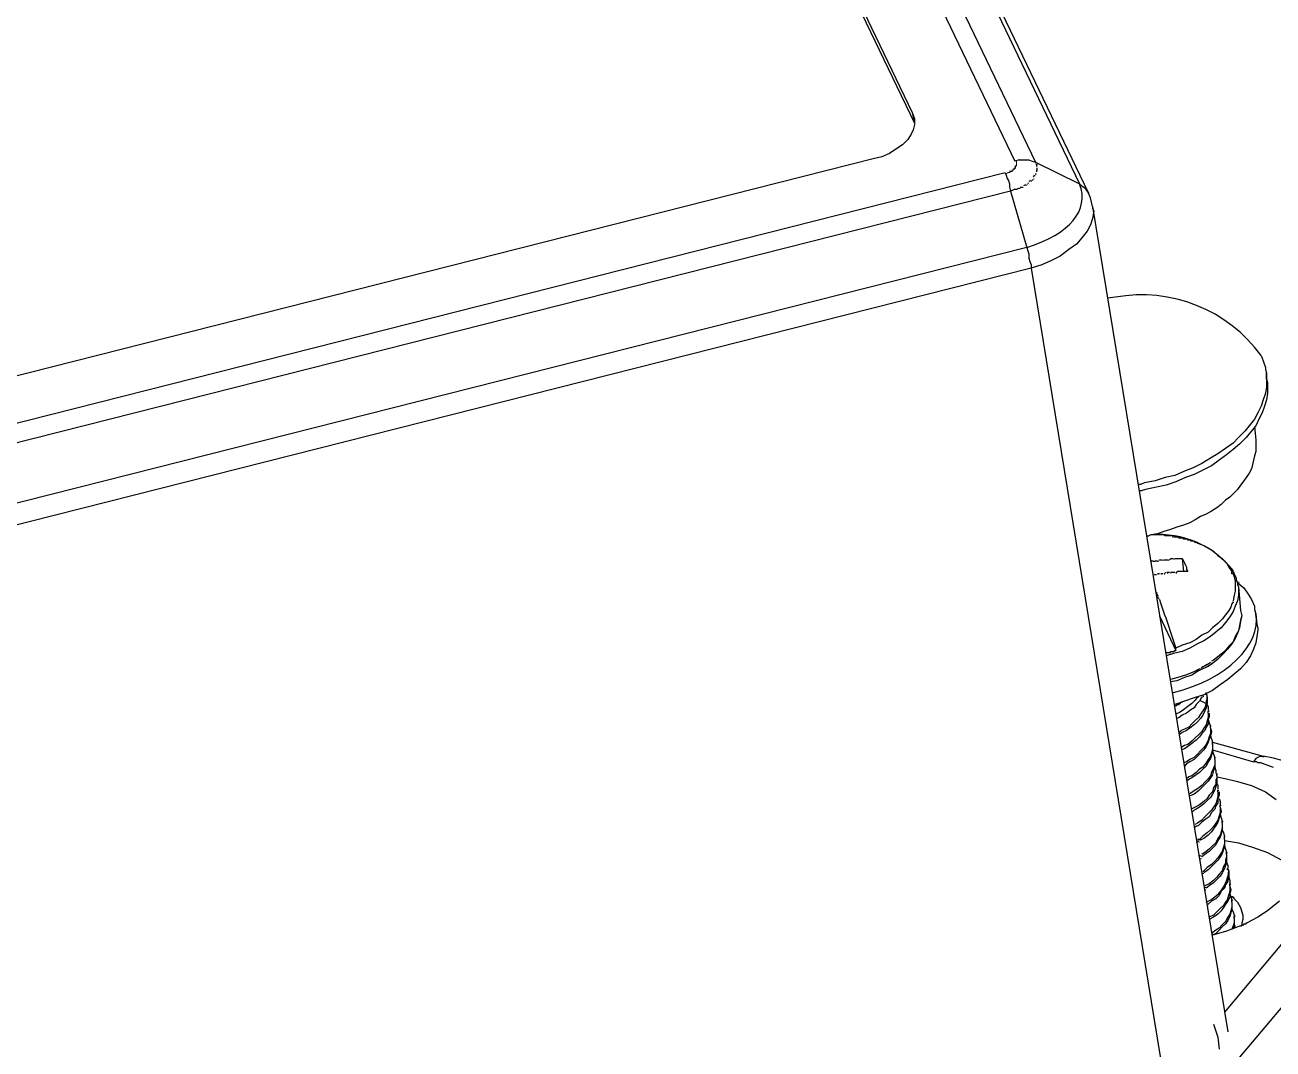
# Model space of a CAD drawing. Header units: millimetres. Extents: x 4 to 529, y -167 to 297.
# Drawn here: x 186.13 to 218.74, y -102.87 to -76.11 of the extents above; entities that cross this region are included whole.
import ezdxf

# ---------------------------------------------------------------- set-up
doc = ezdxf.new("R2010")
doc.units = ezdxf.units.MM
doc.layers.add('PDF_图层 1', color=7, linetype='Continuous', true_color=0x231f20)

msp = doc.modelspace()

# ---------------------------------------------------------------- linework, layer by layer
at = {"layer": 'PDF_图层 1', "color": 7, "lineweight": -3, "true_color": 0xffffff}
for points in [[(197.826, -50.14), (211.995, -79.664)], [(198.362, -50.197), (212.531, -79.693)], [(199.519, -50.761), (213.689, -80.257)], [(199.745, -50.987), (213.915, -80.483)], [(196.81, -52.342), (209.314, -78.395)], [(196.838, -52.652), (209.371, -78.676)], [(209.314, -78.394), (209.37, -78.563)], [(209.314, -78.394), (209.37, -78.677)], [(209.37, -78.564), (209.37, -78.62), (209.37, -78.676)], [(209.37, -78.705), (209.342, -78.846), (209.285, -78.959), (209.201, -79.1), (209.06, -79.241), (208.89, -79.354), (208.721, -79.467), (208.524, -79.552), (208.298, -79.608)], [(208.298, -79.608), (110.665, -104.362)], [(212.108, -79.636), (211.996, -79.665)], [(212.108, -79.636), (212.193, -79.636), (212.277, -79.636), (212.362, -79.636), (212.447, -79.665), (212.531, -79.693)], [(212.532, -79.693), (213.689, -80.257)], [(212.56, -79.749), (212.56, -79.806)], [(211.741, -79.975), (108.294, -106.197)], [(211.741, -79.975), (211.77, -80.031), (211.798, -80.116), (211.826, -80.172), (211.854, -80.258), (211.854, -80.342), (211.883, -80.455)], [(212.419, -80.172), (212.362, -80.201)], [(212.504, -80.031), (212.475, -80.088)], [(212.56, -79.89), (212.56, -79.947)], [(211.882, -80.455), (108.463, -106.648)], [(211.939, -80.426), (211.882, -80.455)], [(211.882, -80.455), (212.306, -81.923)], [(211.995, -80.398), (211.939, -80.427)], [(211.995, -80.398), (212.052, -80.398)], [(212.108, -80.37), (212.052, -80.399)], [(212.136, -80.342), (212.193, -80.342)], [(212.277, -80.285), (212.221, -80.314)], [(213.689, -80.257), (213.745, -80.314)], [(213.745, -80.314), (213.83, -80.37)], [(213.83, -80.37), (213.859, -80.426)], [(213.858, -80.426), (213.915, -80.483)], [(214.027, -80.85), (213.971, -80.625), (213.915, -80.483)], [(214.027, -80.85), (214.027, -80.906), (214.056, -80.963), (214.027, -81.161), (213.971, -81.33), (213.886, -81.499), (213.745, -81.669), (213.604, -81.838), (213.407, -81.979), (213.181, -82.148), (212.955, -82.261), (212.701, -82.374), (212.418, -82.459)], [(214.027, -80.85), (217.556, -102.415)], [(212.306, -81.923), (108.859, -108.116)], [(212.306, -81.923), (212.334, -82.007)], [(212.334, -82.007), (212.362, -82.092)], [(212.362, -82.092), (212.362, -82.205)], [(212.419, -82.459), (108.972, -108.652)], [(212.362, -82.205), (212.391, -82.289)], [(212.391, -82.289), (212.419, -82.374)], [(212.419, -82.374), (212.419, -82.459)], [(212.419, -82.459), (215.947, -104.023)], [(214.62, -83.221), (214.423, -83.249)], [(218.431, -84.745), (218.487, -84.886)], [(218.487, -84.886), (218.544, -85.056)], [(218.544, -85.056), (218.544, -85.112)], [(218.544, -85.112), (218.572, -85.197)], [(218.572, -85.197), (218.572, -85.366)], [(218.572, -85.366), (218.572, -85.197)], [(218.572, -85.366), (218.6, -85.452)], [(218.572, -85.395), (218.572, -85.564)], [(218.544, -85.733), (218.487, -85.903)], [(218.572, -85.564), (218.544, -85.733)], [(218.6, -85.733), (218.572, -85.903)], [(218.6, -85.451), (218.6, -85.564)], [(218.6, -85.564), (218.6, -85.733)], [(218.431, -86.072), (218.346, -86.241)], [(218.487, -85.903), (218.431, -86.072)], [(218.515, -86.072), (218.459, -86.241)], [(218.572, -85.903), (218.515, -86.072)], [(218.346, -86.242), (218.261, -86.411)], [(218.459, -86.242), (218.374, -86.411)], [(218.007, -86.722), (217.838, -86.891)], [(218.12, -86.58), (218.007, -86.722)], [(218.261, -86.411), (218.12, -86.58)], [(218.29, -86.58), (218.149, -86.749)], [(218.261, -86.608), (218.29, -86.947)], [(218.374, -86.411), (218.29, -86.58)], [(217.697, -87.032), (217.499, -87.173)], [(217.838, -86.891), (217.697, -87.032)], [(217.866, -87.06), (217.697, -87.201)], [(218.036, -86.89), (217.866, -87.06)], [(218.149, -86.749), (218.036, -86.89)], [(218.29, -86.947), (218.29, -87.06)], [(218.29, -87.06), (218.29, -87.144)], [(217.302, -87.314), (217.104, -87.427)], [(217.499, -87.173), (217.301, -87.314)], [(217.528, -87.342), (217.33, -87.483)], [(217.697, -87.201), (217.528, -87.342)], [(218.261, -87.37), (218.233, -87.483)], [(218.29, -87.257), (218.261, -87.37)], [(218.29, -87.144), (218.29, -87.257)], [(216.652, -87.681), (216.427, -87.766)], [(216.878, -87.568), (216.653, -87.681)], [(217.104, -87.427), (216.879, -87.568)], [(217.132, -87.624), (216.907, -87.737)], [(217.33, -87.483), (217.132, -87.625)], [(218.177, -87.709), (218.12, -87.822)], [(218.205, -87.596), (218.176, -87.709)], [(218.233, -87.483), (218.205, -87.596)], [(215.665, -88.02), (215.382, -88.076)], [(215.919, -87.935), (215.665, -88.02)], [(216.173, -87.879), (215.919, -87.935)], [(216.427, -87.766), (216.173, -87.879)], [(216.455, -87.934), (216.201, -88.047)], [(216.681, -87.85), (216.455, -87.935)], [(216.906, -87.737), (216.681, -87.85)], [(217.979, -88.019), (217.894, -88.132)], [(218.036, -87.934), (217.979, -88.02)], [(218.12, -87.822), (218.036, -87.934)], [(215.213, -88.104), (215.298, -88.104)], [(215.241, -88.274), (215.326, -88.274)], [(215.382, -88.076), (215.297, -88.105)], [(215.411, -88.245), (215.326, -88.274)], [(215.693, -88.189), (215.41, -88.245)], [(215.947, -88.132), (215.693, -88.188)], [(216.201, -88.048), (215.947, -88.133)], [(217.725, -88.33), (217.612, -88.442)], [(217.81, -88.245), (217.725, -88.33)], [(217.895, -88.132), (217.81, -88.245)], [(217.387, -88.64), (217.274, -88.725)], [(217.499, -88.528), (217.387, -88.64)], [(217.612, -88.443), (217.499, -88.528)], [(216.85, -88.951), (216.709, -89.036)], [(216.991, -88.894), (216.85, -88.951)], [(217.132, -88.81), (216.991, -88.894)], [(217.274, -88.725), (217.132, -88.81)], [(216.06, -89.29), (215.89, -89.346)], [(216.229, -89.233), (216.06, -89.29)], [(216.398, -89.177), (216.229, -89.233)], [(216.568, -89.12), (216.399, -89.177)], [(216.709, -89.036), (216.568, -89.12)], [(215.439, -89.459), (215.495, -89.459)], [(215.552, -89.431), (215.495, -89.459)], [(215.721, -89.402), (215.552, -89.431)], [(215.749, -89.431), (215.721, -89.431), (215.58, -89.431), (215.552, -89.431)], [(215.89, -89.346), (215.721, -89.402)], [(215.947, -89.459), (215.919, -89.459), (215.89, -89.431), (215.749, -89.431)], [(216.144, -89.487), (216.116, -89.459), (215.975, -89.459), (215.947, -89.459)], [(216.342, -89.515), (216.286, -89.515), (216.257, -89.487), (216.144, -89.487)], [(216.511, -89.572), (216.511, -89.543), (216.398, -89.543), (216.398, -89.515), (216.342, -89.515)], [(216.737, -89.628), (216.709, -89.628), (216.681, -89.6), (216.596, -89.6), (216.596, -89.572), (216.512, -89.572)], [(216.793, -89.656), (216.765, -89.656), (216.765, -89.628), (216.737, -89.628)], [(216.793, -89.656), (216.935, -89.713)], [(216.935, -89.713), (217.047, -89.769)], [(217.048, -89.769), (217.189, -89.854)], [(217.189, -89.854), (217.301, -89.967)], [(217.302, -89.967), (217.414, -90.052)], [(215.552, -90.108), (215.608, -90.108)], [(215.665, -90.108), (215.721, -90.108)], [(215.778, -90.08), (215.834, -90.08)], [(215.89, -90.08), (215.947, -90.08), (216.003, -90.08)], [(216.088, -90.051), (216.032, -90.08)], [(216.088, -90.051), (216.144, -90.051)], [(216.173, -90.051), (216.229, -90.051), (216.314, -90.051), (216.37, -90.051)], [(216.37, -90.051), (216.399, -90.391)], [(216.37, -90.051), (216.399, -90.108)], [(216.398, -90.108), (216.427, -90.164)], [(216.427, -90.164), (216.455, -90.221)], [(216.455, -90.221), (216.484, -90.277)], [(216.483, -90.277), (216.483, -90.334)], [(217.415, -90.051), (217.527, -90.164)], [(217.528, -90.164), (217.584, -90.277)], [(217.584, -90.277), (217.669, -90.39)], [(215.693, -90.475), (215.636, -90.475)], [(215.778, -90.447), (215.721, -90.447)], [(215.862, -90.447), (215.806, -90.447)], [(215.947, -90.418), (215.89, -90.447)], [(216.032, -90.418), (215.975, -90.418)], [(216.173, -90.418), (216.116, -90.418), (216.06, -90.418)], [(216.511, -90.39), (216.455, -90.39), (216.398, -90.39), (216.314, -90.39), (216.257, -90.39), (216.201, -90.419)], [(216.483, -90.334), (216.512, -90.39)], [(217.697, -90.447), (217.668, -90.447), (217.668, -90.391)], [(217.725, -90.447), (217.725, -90.418), (217.697, -90.418), (217.697, -90.362)], [(217.697, -90.447), (217.725, -90.532)], [(217.725, -90.447), (217.753, -90.503), (217.782, -90.559), (217.782, -90.616), (217.81, -90.672), (217.81, -90.729), (217.838, -90.786)], [(217.725, -90.531), (217.753, -90.644)], [(217.753, -90.645), (217.753, -90.757)], [(215.693, -90.955), (215.721, -91.011)], [(217.753, -90.899), (217.725, -91.011)], [(217.753, -90.757), (217.753, -90.899)], [(217.838, -90.701), (217.979, -90.813), (218.092, -90.983), (218.177, -91.124), (218.261, -91.294), (218.261, -91.378), (218.29, -91.491)], [(217.838, -90.786), (217.895, -91.407)], [(217.838, -90.786), (217.838, -90.898)], [(217.838, -90.899), (217.838, -91.011)], [(215.721, -91.04), (215.749, -91.096)], [(217.669, -91.237), (217.64, -91.322)], [(217.697, -91.181), (217.668, -91.237)], [(217.725, -91.011), (217.697, -91.153)], [(217.753, -91.294), (217.697, -91.435)], [(217.81, -91.153), (217.753, -91.294)], [(217.838, -91.011), (217.809, -91.153)], [(215.778, -91.548), (216.201, -92.451)], [(217.895, -91.407), (217.923, -91.548), (217.895, -91.689), (217.866, -91.858), (217.81, -91.999), (217.753, -92.141), (217.669, -92.281), (217.555, -92.422), (217.443, -92.535), (217.301, -92.676), (217.16, -92.789), (217.047, -92.874), (216.906, -92.93), (216.85, -92.959), (216.793, -92.987), (216.624, -93.1), (216.427, -93.157), (216.229, -93.241), (216.06, -93.27)], [(217.499, -91.519), (217.414, -91.632)], [(217.584, -91.407), (217.499, -91.519)], [(217.612, -91.576), (217.499, -91.717)], [(217.641, -91.322), (217.584, -91.407)], [(217.697, -91.435), (217.612, -91.576)], [(217.923, -91.548), (217.894, -91.661)], [(217.895, -91.407), (217.923, -91.548)], [(218.29, -91.491), (218.318, -91.773)], [(218.318, -91.773), (218.346, -91.858), (218.346, -91.915), (218.318, -92.084), (218.29, -92.254), (218.233, -92.422), (218.149, -92.592), (218.036, -92.762), (217.895, -92.931), (217.725, -93.072), (217.556, -93.213), (217.358, -93.354), (217.161, -93.495), (216.935, -93.608), (216.681, -93.693), (216.427, -93.777), (216.173, -93.862)], [(217.161, -91.858), (217.048, -91.971)], [(217.302, -91.745), (217.16, -91.858)], [(217.387, -91.858), (217.245, -91.971)], [(217.415, -91.632), (217.302, -91.745)], [(217.499, -91.717), (217.387, -91.858)], [(217.838, -91.943), (217.753, -92.084)], [(217.866, -91.802), (217.838, -91.943)], [(217.895, -91.661), (217.866, -91.802)], [(216.568, -92.253), (216.37, -92.31)], [(216.737, -92.168), (216.568, -92.253)], [(216.878, -92.056), (216.737, -92.168)], [(216.935, -92.197), (216.766, -92.282)], [(217.048, -91.971), (216.879, -92.056)], [(217.104, -92.084), (216.935, -92.197)], [(217.246, -91.971), (217.104, -92.084)], [(217.697, -92.225), (217.584, -92.338)], [(217.753, -92.084), (217.697, -92.225)], [(215.947, -92.535), (215.947, -92.507), (216.06, -92.507), (216.06, -92.479), (216.144, -92.479), (216.173, -92.451), (216.201, -92.451)], [(216.144, -92.535), (215.947, -92.592)], [(216.37, -92.479), (216.145, -92.535)], [(216.37, -92.31), (216.201, -92.395)], [(216.201, -92.451), (216.201, -92.394)], [(216.568, -92.394), (216.37, -92.479)], [(216.765, -92.281), (216.568, -92.394)], [(217.33, -92.592), (217.189, -92.705)], [(217.471, -92.479), (217.33, -92.592)], [(217.584, -92.338), (217.471, -92.479)], [(216.822, -92.93), (216.653, -93.016)], [(216.878, -92.902), (216.907, -92.874), (216.935, -92.874), (216.963, -92.846), (216.991, -92.846), (216.991, -92.818), (217.047, -92.818), (217.047, -92.79), (217.076, -92.79), (217.104, -92.761)], [(217.189, -92.705), (217.133, -92.733)], [(216.257, -93.157), (216.06, -93.213)], [(216.455, -93.1), (216.257, -93.156)], [(216.652, -93.015), (216.455, -93.1)], [(216.116, -93.58), (216.145, -93.551)], [(217.019, -93.693), (217.019, -93.664), (217.019, -93.608), (216.991, -93.608), (216.991, -93.552)], [(216.173, -93.89), (216.229, -93.89), (216.229, -93.862), (216.286, -93.862), (216.286, -93.834), (216.314, -93.834), (216.342, -93.806), (216.37, -93.806)], [(216.765, -93.665), (216.709, -93.749), (216.624, -93.834), (216.511, -93.919), (216.399, -94.003), (216.314, -94.06), (216.201, -94.116)], [(216.737, -93.862), (216.681, -93.947)], [(216.822, -93.778), (216.737, -93.862)], [(216.878, -93.665), (216.822, -93.778)], [(216.822, -93.749), (216.991, -93.834)], [(216.991, -93.834), (216.963, -93.947)], [(217.019, -93.693), (216.991, -93.778), (216.991, -93.834)], [(217.019, -93.862), (216.991, -93.947)], [(217.019, -93.665), (217.019, -93.749)], [(217.019, -93.749), (217.019, -93.834)], [(217.019, -93.862), (217.019, -93.833)], [(217.019, -93.862), (217.048, -93.919)], [(216.286, -94.201), (216.229, -94.229)], [(216.37, -94.144), (216.286, -94.201)], [(216.483, -94.088), (216.37, -94.144)], [(216.596, -94.003), (216.483, -94.088)], [(216.681, -93.947), (216.596, -94.003)], [(216.793, -94.201), (216.709, -94.285)], [(216.85, -94.229), (216.765, -94.314)], [(216.85, -94.116), (216.793, -94.201)], [(216.906, -94.032), (216.85, -94.116)], [(216.906, -94.144), (216.85, -94.229)], [(216.963, -93.947), (216.907, -94.032)], [(216.963, -94.032), (216.907, -94.144)], [(216.991, -93.947), (216.963, -94.032)], [(217.048, -94.201), (217.019, -94.285)], [(217.076, -94.173), (217.047, -94.258)], [(217.048, -93.919), (217.048, -94.003)], [(217.048, -94.088), (217.048, -94.031)], [(217.048, -94.088), (217.048, -94.144)], [(217.048, -94.144), (217.048, -94.201)], [(217.076, -94.088), (217.076, -94.173)], [(216.342, -94.539), (216.286, -94.596)], [(216.427, -94.511), (216.342, -94.54)], [(216.483, -94.539), (216.37, -94.596)], [(216.54, -94.455), (216.427, -94.511)], [(216.568, -94.483), (216.483, -94.539)], [(216.624, -94.37), (216.54, -94.455)], [(216.681, -94.398), (216.568, -94.483)], [(216.709, -94.285), (216.624, -94.37)], [(216.765, -94.314), (216.681, -94.398)], [(216.935, -94.483), (216.878, -94.568)], [(216.963, -94.54), (216.878, -94.625)], [(216.991, -94.398), (216.935, -94.483)], [(216.991, -94.455), (216.963, -94.54)], [(217.019, -94.285), (216.991, -94.398)], [(217.048, -94.371), (216.992, -94.455)], [(217.048, -94.257), (217.076, -94.342)], [(217.048, -94.258), (217.048, -94.371)], [(217.076, -94.342), (217.104, -94.427)], [(217.104, -94.483), (217.104, -94.427)], [(217.104, -94.483), (217.104, -94.539)], [(217.104, -94.484), (217.133, -94.568)], [(217.104, -94.539), (217.104, -94.624)], [(216.37, -94.596), (216.286, -94.652)], [(216.624, -94.822), (216.512, -94.907)], [(216.624, -94.879), (216.512, -94.963)], [(216.709, -94.737), (216.624, -94.822)], [(216.737, -94.794), (216.624, -94.879)], [(216.793, -94.652), (216.709, -94.737)], [(216.822, -94.709), (216.737, -94.794)], [(216.878, -94.568), (216.793, -94.652)], [(216.878, -94.625), (216.822, -94.709)], [(217.048, -94.793), (216.992, -94.906)], [(217.048, -94.85), (216.992, -94.963)], [(217.076, -94.709), (217.047, -94.794)], [(217.076, -94.765), (217.047, -94.85)], [(217.104, -94.624), (217.076, -94.709)], [(217.104, -94.681), (217.076, -94.766)], [(217.132, -94.568), (217.104, -94.681)], [(217.104, -94.681), (217.133, -94.766)], [(217.132, -94.765), (217.161, -94.85)], [(217.161, -94.85), (218.487, -95.217)], [(217.161, -94.906), (217.161, -94.85)], [(216.427, -94.935), (216.342, -94.991)], [(216.427, -95.02), (216.342, -95.048)], [(216.511, -94.906), (216.427, -94.935)], [(216.511, -94.963), (216.427, -95.02)], [(216.765, -95.16), (216.681, -95.245)], [(216.85, -95.076), (216.765, -95.161)], [(216.85, -95.132), (216.765, -95.217)], [(216.935, -94.991), (216.85, -95.076)], [(216.935, -95.047), (216.85, -95.133)], [(216.991, -94.906), (216.935, -94.991)], [(216.991, -94.963), (216.935, -95.048)], [(217.132, -95.132), (217.104, -95.217)], [(217.132, -95.189), (217.104, -95.274)], [(217.161, -95.019), (217.132, -95.132)], [(217.161, -95.076), (217.132, -95.189)], [(217.161, -94.906), (217.161, -94.991)], [(217.161, -94.906), (217.161, -94.963)], [(217.161, -94.963), (217.161, -95.019)], [(217.161, -94.991), (217.161, -95.076)], [(217.161, -95.047), (218.233, -95.358)], [(217.161, -95.076), (217.189, -95.161)], [(217.189, -95.16), (217.217, -95.245)], [(216.483, -95.358), (216.398, -95.387)], [(216.483, -95.414), (216.427, -95.471)], [(216.568, -95.301), (216.483, -95.358)], [(216.568, -95.358), (216.483, -95.414)], [(216.681, -95.245), (216.568, -95.301)], [(216.681, -95.301), (216.568, -95.358)], [(216.765, -95.217), (216.681, -95.302)], [(216.906, -95.499), (216.822, -95.555)], [(216.991, -95.386), (216.906, -95.499)], [(216.991, -95.471), (216.906, -95.556)], [(217.048, -95.301), (216.992, -95.387)], [(217.048, -95.358), (216.992, -95.471)], [(217.104, -95.217), (217.048, -95.302)], [(217.104, -95.273), (217.048, -95.358)], [(217.189, -95.528), (217.133, -95.64)], [(217.217, -95.443), (217.189, -95.528)], [(217.217, -95.499), (217.189, -95.584)], [(217.217, -95.301), (217.217, -95.245)], [(217.217, -95.301), (217.217, -95.414)], [(217.217, -95.301), (217.217, -95.387)], [(217.217, -95.386), (217.217, -95.443)], [(217.217, -95.414), (217.217, -95.499)], [(217.217, -95.499), (217.246, -95.584)], [(218.29, -95.273), (218.233, -95.358)], [(218.431, -95.386), (218.346, -95.386), (218.318, -95.358), (218.233, -95.358)], [(218.346, -95.245), (218.29, -95.274)], [(218.403, -95.217), (218.346, -95.245)], [(218.403, -95.217), (218.459, -95.217)], [(218.431, -95.386), (218.741, -95.499)], [(216.54, -95.753), (216.483, -95.81)], [(216.568, -95.81), (216.483, -95.866)], [(216.624, -95.725), (216.54, -95.753)], [(216.624, -95.782), (216.568, -95.81)], [(216.737, -95.641), (216.624, -95.725)], [(216.737, -95.697), (216.624, -95.782)], [(216.822, -95.556), (216.737, -95.641)], [(216.822, -95.641), (216.737, -95.697)], [(216.906, -95.556), (216.822, -95.641)], [(217.048, -95.81), (216.963, -95.895)], [(217.048, -95.866), (216.963, -95.951)], [(217.104, -95.725), (217.048, -95.81)], [(217.104, -95.782), (217.048, -95.866)], [(217.132, -95.641), (217.104, -95.725)], [(217.161, -95.697), (217.104, -95.782)], [(217.189, -95.584), (217.16, -95.696)], [(217.274, -95.782), (217.245, -95.838)], [(217.246, -95.584), (217.246, -95.669)], [(217.246, -95.838), (217.246, -95.95)], [(217.274, -95.725), (217.274, -95.669)], [(217.274, -95.725), (217.274, -95.81)], [(217.274, -95.725), (217.274, -95.782)], [(217.274, -95.753), (217.528, -95.81)], [(217.274, -95.81), (217.274, -95.923)], [(217.528, -95.81), (217.782, -95.866)], [(217.782, -95.866), (218.177, -95.979)], [(216.596, -96.177), (216.54, -96.205)], [(216.681, -96.12), (216.596, -96.177)], [(216.765, -96.064), (216.681, -96.12)], [(216.793, -96.12), (216.681, -96.205)], [(216.878, -95.979), (216.766, -96.064)], [(216.878, -96.036), (216.793, -96.12)], [(216.963, -95.895), (216.878, -95.979)], [(216.963, -95.951), (216.878, -96.036)], [(217.161, -96.149), (217.076, -96.233)], [(217.189, -96.036), (217.16, -96.148)], [(217.217, -96.092), (217.161, -96.205)], [(217.246, -95.951), (217.189, -96.036)], [(217.246, -96.007), (217.217, -96.092)], [(217.274, -95.923), (217.245, -96.007)], [(217.274, -95.923), (217.302, -95.979)], [(217.302, -95.979), (217.302, -96.064)], [(217.302, -96.149), (217.302, -96.092)], [(217.302, -96.149), (217.302, -96.205)], [(217.33, -96.149), (217.33, -96.233)], [(218.177, -95.979), (218.544, -96.148)], [(218.544, -96.149), (218.826, -96.346)], [(216.624, -96.233), (216.54, -96.261)], [(216.681, -96.205), (216.624, -96.233)], [(216.822, -96.487), (216.709, -96.544)], [(216.935, -96.402), (216.822, -96.487)], [(216.935, -96.459), (216.822, -96.544)], [(217.019, -96.318), (216.935, -96.402)], [(217.019, -96.374), (216.935, -96.459)], [(217.104, -96.29), (217.019, -96.374)], [(217.076, -96.233), (217.02, -96.318)], [(217.161, -96.205), (217.104, -96.29)], [(217.246, -96.459), (217.189, -96.544)], [(217.246, -96.515), (217.217, -96.6)], [(217.274, -96.374), (217.245, -96.459)], [(217.302, -96.431), (217.246, -96.515)], [(217.302, -96.261), (217.273, -96.374)], [(217.33, -96.233), (217.301, -96.318)], [(217.302, -96.205), (217.302, -96.261)], [(217.302, -96.318), (217.302, -96.431)], [(217.33, -96.318), (217.358, -96.402), (217.358, -96.487)], [(217.358, -96.544), (217.358, -96.487)], [(216.652, -96.572), (216.596, -96.6)], [(216.681, -96.628), (216.624, -96.685)], [(216.709, -96.544), (216.652, -96.572)], [(216.737, -96.6), (216.681, -96.628)], [(216.822, -96.544), (216.737, -96.6)], [(217.358, -96.544), (217.358, -96.628), (217.358, -96.685), (217.33, -96.769), (217.302, -96.882), (217.246, -96.967), (217.189, -97.052), (217.104, -97.136), (217.019, -97.221), (216.906, -97.306), (216.822, -97.39), (216.765, -97.39)], [(216.963, -96.798), (216.878, -96.882)], [(217.048, -96.713), (216.963, -96.798)], [(217.076, -96.798), (216.991, -96.854)], [(217.132, -96.628), (217.047, -96.713)], [(217.132, -96.685), (217.076, -96.798)], [(217.217, -96.6), (217.132, -96.685)], [(217.189, -96.544), (217.133, -96.628)], [(217.33, -96.826), (217.301, -96.939)], [(217.358, -96.741), (217.33, -96.826)], [(217.358, -96.544), (217.387, -96.656)], [(217.387, -96.656), (217.358, -96.741)], [(217.358, -96.741), (217.387, -96.826)], [(217.387, -96.826), (217.415, -96.91)], [(216.737, -97.052), (216.681, -97.08)], [(216.765, -96.967), (216.709, -96.996)], [(216.793, -97.023), (216.737, -97.052)], [(216.878, -96.882), (216.766, -96.967)], [(216.878, -96.939), (216.793, -97.023)], [(216.991, -96.854), (216.879, -96.939)], [(217.189, -97.108), (217.133, -97.193)], [(217.246, -97.023), (217.189, -97.108)], [(217.302, -96.939), (217.246, -97.023)], [(217.415, -97.08), (217.386, -97.193)], [(217.415, -97.136), (217.386, -97.249)], [(217.415, -96.967), (217.415, -96.91)], [(217.415, -96.967), (217.415, -97.052)], [(217.415, -96.967), (217.415, -97.023)], [(217.415, -97.023), (217.415, -97.08)], [(217.415, -97.052), (217.415, -97.136)], [(217.415, -97.136), (217.443, -97.221)], [(216.793, -97.447), (216.737, -97.475)], [(216.935, -97.362), (216.822, -97.418)], [(217.048, -97.277), (216.935, -97.362)], [(217.132, -97.193), (217.047, -97.278)], [(217.246, -97.475), (217.16, -97.56)], [(217.302, -97.362), (217.246, -97.475)], [(217.302, -97.418), (217.246, -97.531)], [(217.358, -97.277), (217.302, -97.362)], [(217.358, -97.334), (217.302, -97.419)], [(217.387, -97.193), (217.358, -97.278)], [(217.387, -97.249), (217.358, -97.334)], [(217.443, -97.221), (217.471, -97.306)], [(217.471, -97.39), (217.471, -97.305)], [(217.471, -97.39), (217.471, -97.475)], [(217.471, -97.39), (217.471, -97.447)], [(217.471, -97.418), (217.838, -97.475)], [(217.471, -97.447), (217.471, -97.503)], [(217.471, -97.475), (217.471, -97.56)], [(217.838, -97.475), (218.205, -97.588)], [(216.793, -97.813), (216.85, -97.813)], [(216.991, -97.701), (216.879, -97.786)], [(216.991, -97.757), (216.879, -97.842)], [(217.076, -97.644), (216.991, -97.701)], [(217.076, -97.701), (216.991, -97.757)], [(217.161, -97.56), (217.076, -97.645)], [(217.161, -97.616), (217.076, -97.701)], [(217.246, -97.531), (217.16, -97.616)], [(217.358, -97.785), (217.302, -97.87)], [(217.415, -97.701), (217.358, -97.786)], [(217.415, -97.757), (217.358, -97.842)], [(217.443, -97.588), (217.414, -97.701)], [(217.443, -97.644), (217.414, -97.757)], [(217.471, -97.503), (217.443, -97.588)], [(217.471, -97.56), (217.443, -97.645)], [(217.471, -97.56), (217.499, -97.645)], [(217.499, -97.644), (217.528, -97.729)], [(217.528, -97.785), (217.528, -97.729)], [(217.528, -97.785), (217.528, -97.87)], [(217.528, -97.785), (217.528, -97.842)], [(218.205, -97.588), (218.6, -97.729)], [(218.6, -97.729), (218.967, -97.927)], [(217.019, -98.124), (216.935, -98.209)], [(217.132, -98.04), (217.02, -98.124)], [(217.132, -98.096), (217.047, -98.181)], [(217.217, -97.955), (217.132, -98.04)], [(217.217, -98.011), (217.132, -98.096)], [(217.302, -97.87), (217.217, -97.955)], [(217.302, -97.927), (217.217, -98.012)], [(217.358, -97.842), (217.302, -97.927)], [(217.443, -98.096), (217.414, -98.209)], [(217.499, -98.011), (217.443, -98.096)], [(217.499, -98.068), (217.471, -98.153)], [(217.528, -97.842), (217.499, -97.927)], [(217.499, -97.927), (217.499, -98.012)], [(217.528, -97.983), (217.499, -98.068)], [(217.528, -97.87), (217.528, -97.983)], [(217.528, -97.983), (217.556, -98.068), (217.556, -98.152)], [(217.048, -98.181), (216.935, -98.266)], [(217.189, -98.463), (217.076, -98.548)], [(217.274, -98.378), (217.189, -98.463)], [(217.274, -98.435), (217.189, -98.519)], [(217.358, -98.35), (217.273, -98.435)], [(217.33, -98.294), (217.274, -98.378)], [(217.415, -98.209), (217.33, -98.294)], [(217.415, -98.266), (217.358, -98.35)], [(217.471, -98.153), (217.415, -98.265)], [(217.584, -98.209), (217.584, -98.18), (217.555, -98.18), (217.555, -98.153)], [(217.584, -98.378), (217.555, -98.491)], [(217.584, -98.209), (217.584, -98.294)], [(217.584, -98.294), (217.584, -98.378)], [(217.584, -98.378), (217.612, -98.463)], [(217.612, -98.463), (217.612, -98.548)], [(217.076, -98.548), (216.963, -98.604)], [(217.076, -98.604), (216.991, -98.661)], [(217.189, -98.519), (217.076, -98.604)], [(217.387, -98.745), (217.33, -98.858)], [(217.471, -98.661), (217.386, -98.745)], [(217.499, -98.576), (217.471, -98.661)], [(217.556, -98.491), (217.499, -98.576)], [(217.612, -98.745), (217.584, -98.83)], [(217.612, -98.604), (217.612, -98.548)], [(217.612, -98.604), (217.641, -98.717)], [(217.612, -98.604), (217.612, -98.689)], [(217.612, -98.689), (217.612, -98.745)], [(217.641, -98.717), (217.612, -98.802)], [(217.132, -98.999), (217.047, -99.084)], [(217.246, -98.943), (217.133, -98.999)], [(217.33, -98.858), (217.245, -98.943)], [(217.443, -99.112), (217.358, -99.197)], [(217.499, -99.027), (217.443, -99.112)], [(217.499, -99.084), (217.443, -99.169)], [(219.955, -98.943), (217.471, -101.906)], [(217.556, -98.943), (217.499, -99.027)], [(217.556, -98.999), (217.499, -99.084)], [(217.584, -98.83), (217.555, -98.943)], [(217.612, -98.886), (217.556, -98.999)], [(217.612, -98.802), (217.612, -98.886)], [(217.612, -98.802), (217.641, -98.886)], [(217.669, -98.886), (217.64, -98.886), (217.64, -98.858)], [(217.641, -98.886), (217.669, -98.971)], [(217.725, -98.943), (217.725, -98.914), (217.697, -98.914), (217.697, -98.886), (217.669, -98.886)], [(217.669, -99.027), (217.669, -98.971)], [(217.669, -99.027), (217.669, -99.112)], [(217.669, -99.027), (217.669, -99.084)], [(217.669, -99.084), (217.669, -99.14)], [(217.669, -99.112), (217.669, -99.197)], [(217.725, -98.943), (217.81, -99.027)], [(217.81, -99.027), (217.895, -99.169)], [(218.91, -98.999), (218.6, -99.253)], [(217.189, -99.366), (217.076, -99.423)], [(217.189, -99.423), (217.076, -99.479)], [(217.274, -99.281), (217.189, -99.366)], [(217.302, -99.338), (217.189, -99.423)], [(217.358, -99.197), (217.273, -99.281)], [(217.387, -99.253), (217.301, -99.338)], [(217.443, -99.169), (217.387, -99.253)], [(217.556, -99.423), (217.499, -99.535)], [(217.612, -99.338), (217.556, -99.423)], [(217.612, -99.394), (217.556, -99.507)], [(217.641, -99.253), (217.612, -99.338)], [(217.641, -99.31), (217.612, -99.394)], [(217.669, -99.14), (217.64, -99.253)], [(217.669, -99.197), (217.64, -99.31)], [(217.669, -99.225), (217.697, -99.281)], [(217.697, -99.281), (217.725, -99.366)], [(217.725, -99.451), (217.725, -99.394)], [(217.725, -99.451), (217.725, -99.535)], [(217.725, -99.451), (217.725, -99.507)], [(217.895, -99.169), (217.951, -99.366)], [(217.951, -99.366), (217.951, -99.423)], [(217.951, -99.423), (217.951, -99.479)], [(218.346, -99.423), (218.063, -99.564)], [(218.6, -99.253), (218.346, -99.423)], [(220.689, -99.733), (216.878, -104.249)], [(217.246, -99.761), (217.133, -99.846)], [(217.33, -99.705), (217.245, -99.761)], [(217.33, -99.761), (217.245, -99.846)], [(217.415, -99.62), (217.33, -99.705)], [(217.415, -99.677), (217.33, -99.762)], [(217.499, -99.535), (217.414, -99.62)], [(217.499, -99.592), (217.414, -99.677)], [(217.556, -99.507), (217.499, -99.592)], [(217.895, -99.648), (217.528, -99.789)], [(217.697, -99.648), (217.668, -99.733)], [(217.725, -99.564), (217.697, -99.648)], [(217.725, -99.677), (217.697, -99.733)], [(217.725, -99.507), (217.725, -99.564)], [(217.725, -99.535), (217.725, -99.62)], [(217.753, -99.705), (217.753, -99.648), (217.725, -99.648), (217.725, -99.62)], [(217.725, -99.62), (217.725, -99.677)], [(217.895, -99.648), (217.923, -99.648), (217.923, -99.62), (217.979, -99.62), (217.979, -99.592), (218.036, -99.592), (218.036, -99.564), (218.064, -99.564)], [(217.951, -99.479), (217.922, -99.564)], [(217.923, -99.564), (217.923, -99.648)], [(217.528, -99.789), (217.132, -99.902)], [(217.246, -99.846), (217.133, -99.902)], [(217.189, -102.217), (217.301, -102.556)], [(217.302, -102.555), (217.33, -102.866)]]:
    msp.add_lwpolyline(points, dxfattribs=at)
for centre, radius, start, end in [((215.306, -87.032), 3.872, 36.1943, 100.2029), ((215.762, -91.885), 2.463, 38.1944, 94.8939), ((977.873, 161.92), 803.007, 198.368088, 198.463608), ((217.975, -98.603), 3.425, 10.9145, 81.4001), ((216.646, -98.153), 0.939, 291.5476, 356.6016)]:
    msp.add_arc(centre, radius, start, end, dxfattribs=at)
for centre, major_axis, ratio, start_param, end_param in [((208.2, -79.924), (-5.546, 0.808), 0.39223, 2.459788, 3.353238), ((215.553, -92.005), (2.736, 0.519), 0.588533, 4.817515, 6.279981)]:
    msp.add_ellipse(centre, major_axis=major_axis, ratio=ratio, start_param=start_param, end_param=end_param, dxfattribs=at)
at = {"layer": 'PDF_图层 1', "color": 7, "lineweight": -3, "true_color": 0xffffff, "transparency": 33554559}
for points in [[(209.37, -78.677), (209.37, -78.705), (209.399, -78.677), (209.399, -78.705)], [(209.37, -78.677), (209.37, -78.705), (209.399, -78.677), (209.399, -78.705)], [(211.939, -79.862), (211.939, -79.89), (211.995, -79.862), (211.995, -79.89)], [(211.967, -79.834), (211.967, -79.89), (211.996, -79.834), (211.996, -79.89)], [(211.995, -79.777), (211.995, -79.863), (212.024, -79.777), (212.024, -79.863)], [(212.024, -79.665), (212.024, -79.721), (212.052, -79.665), (212.052, -79.721)], [(212.024, -79.693), (212.024, -79.749), (212.052, -79.693), (212.052, -79.749)], [(212.024, -79.721), (212.024, -79.777), (212.052, -79.721), (212.052, -79.777)], [(212.024, -79.749), (212.024, -79.806), (212.052, -79.749), (212.052, -79.806)], [(212.532, -79.721), (212.532, -79.75), (212.56, -79.721), (212.56, -79.75)], [(212.56, -79.749), (212.56, -79.777), (212.588, -79.749), (212.588, -79.777)], [(212.56, -79.834), (212.56, -79.919), (212.588, -79.834), (212.588, -79.919)], [(211.741, -79.975), (211.741, -80.004), (211.798, -79.975), (211.798, -80.004)], [(211.769, -79.975), (211.769, -80.004), (211.798, -79.975), (211.798, -80.004)], [(211.798, -79.947), (211.798, -79.975), (211.882, -79.947), (211.882, -79.975)], [(211.854, -79.919), (211.854, -79.947), (211.939, -79.919), (211.939, -79.947)], [(211.911, -79.89), (211.911, -79.919), (211.967, -79.89), (211.967, -79.919)], [(212.419, -80.173), (212.419, -80.201), (212.447, -80.173), (212.447, -80.201)], [(212.447, -80.144), (212.447, -80.173), (212.475, -80.144), (212.475, -80.173)], [(212.475, -80.116), (212.475, -80.144), (212.504, -80.116), (212.504, -80.144)], [(212.503, -80.031), (212.503, -80.06), (212.532, -80.031), (212.532, -80.06)], [(212.532, -79.975), (212.532, -80.031), (212.56, -79.975), (212.56, -80.031)], [(212.108, -80.37), (212.108, -80.398), (212.137, -80.37), (212.137, -80.398)], [(212.193, -80.342), (212.193, -80.371), (212.221, -80.342), (212.221, -80.371)], [(212.278, -80.286), (212.278, -80.314), (212.306, -80.286), (212.306, -80.314)], [(212.306, -80.257), (212.306, -80.286), (212.334, -80.257), (212.334, -80.286)], [(212.334, -80.229), (212.334, -80.258), (212.362, -80.229), (212.362, -80.258)], [(213.915, -80.483), (213.915, -80.512), (213.943, -80.483), (213.943, -80.512)], [(213.915, -80.483), (213.915, -80.512), (213.943, -80.483), (213.943, -80.512)], [(218.572, -85.366), (218.572, -85.423), (218.601, -85.366), (218.601, -85.423)], [(215.552, -90.108), (215.552, -90.137), (215.58, -90.108), (215.58, -90.137)], [(215.552, -90.108), (215.552, -90.137), (215.58, -90.108), (215.58, -90.137)], [(215.608, -90.108), (215.608, -90.137), (215.665, -90.108), (215.665, -90.137)], [(215.721, -90.108), (215.721, -90.137), (215.749, -90.108), (215.749, -90.137)], [(215.749, -90.08), (215.749, -90.108), (215.778, -90.08), (215.778, -90.108)], [(215.834, -90.08), (215.834, -90.108), (215.89, -90.08), (215.89, -90.108)], [(216.003, -90.08), (216.003, -90.108), (216.032, -90.08), (216.032, -90.108)], [(216.144, -90.052), (216.144, -90.08), (216.173, -90.052), (216.173, -90.08)], [(215.721, -90.447), (215.721, -90.475), (215.749, -90.447), (215.749, -90.475)], [(215.806, -90.447), (215.806, -90.475), (215.834, -90.447), (215.834, -90.475)], [(215.89, -90.447), (215.89, -90.475), (215.919, -90.447), (215.919, -90.475)], [(215.975, -90.419), (215.975, -90.447), (216.003, -90.419), (216.003, -90.447)], [(216.06, -90.419), (216.06, -90.447), (216.088, -90.419), (216.088, -90.447)], [(216.201, -90.419), (216.201, -90.447), (216.23, -90.419), (216.23, -90.447)], [(217.81, -90.644), (217.81, -90.673), (217.838, -90.644), (217.838, -90.673)], [(215.665, -90.898), (215.665, -90.927), (215.693, -90.898), (215.693, -90.927)], [(215.665, -90.898), (215.665, -90.927), (215.693, -90.898), (215.693, -90.927)], [(215.665, -90.898), (215.665, -90.927), (215.693, -90.898), (215.693, -90.927)], [(215.693, -90.927), (215.693, -90.955), (215.722, -90.927), (215.722, -90.955)], [(217.838, -90.673), (217.838, -90.701), (217.866, -90.673), (217.866, -90.701)], [(215.721, -91.011), (215.721, -91.04), (215.749, -91.011), (215.749, -91.04)], [(215.749, -91.096), (215.749, -91.124), (215.778, -91.096), (215.778, -91.124)], [(217.697, -91.181), (217.697, -91.209), (217.725, -91.181), (217.725, -91.209)], [(216.822, -92.931), (216.822, -92.959), (216.85, -92.931), (216.85, -92.959)], [(216.85, -92.902), (216.85, -92.931), (216.879, -92.902), (216.879, -92.931)], [(217.104, -92.761), (217.104, -92.79), (217.133, -92.761), (217.133, -92.79)], [(216.765, -93.665), (216.765, -93.693), (216.794, -93.665), (216.794, -93.693)], [(216.765, -93.665), (216.765, -93.693), (216.794, -93.665), (216.794, -93.693)], [(216.878, -93.665), (216.878, -93.693), (216.907, -93.665), (216.907, -93.693)], [(216.907, -93.636), (216.907, -93.665), (216.935, -93.636), (216.935, -93.665)], [(217.048, -94.003), (217.048, -94.06), (217.076, -94.003), (217.076, -94.06)], [(217.104, -94.427), (217.104, -94.455), (217.133, -94.427), (217.133, -94.455)], [(217.104, -94.427), (217.104, -94.455), (217.133, -94.427), (217.133, -94.455)], [(217.161, -94.85), (217.161, -94.879), (217.189, -94.85), (217.189, -94.879)], [(217.161, -94.85), (217.161, -94.879), (217.189, -94.85), (217.189, -94.879)], [(217.217, -95.245), (217.217, -95.274), (217.246, -95.245), (217.246, -95.274)], [(217.217, -95.245), (217.217, -95.274), (217.246, -95.245), (217.246, -95.274)], [(218.459, -95.217), (218.459, -95.245), (218.515, -95.217), (218.515, -95.245)], [(217.274, -95.669), (217.274, -95.697), (217.302, -95.669), (217.302, -95.697)], [(217.274, -95.669), (217.274, -95.697), (217.302, -95.669), (217.302, -95.697)], [(217.302, -96.092), (217.302, -96.12), (217.33, -96.092), (217.33, -96.12)], [(217.302, -96.092), (217.302, -96.12), (217.33, -96.092), (217.33, -96.12)], [(217.358, -96.487), (217.358, -96.515), (217.387, -96.487), (217.387, -96.515)], [(217.358, -96.487), (217.358, -96.515), (217.387, -96.487), (217.387, -96.515)], [(216.681, -97.023), (216.681, -97.052), (216.709, -97.023), (216.709, -97.052)], [(217.415, -96.91), (217.415, -96.939), (217.443, -96.91), (217.443, -96.939)], [(217.415, -96.91), (217.415, -96.939), (217.443, -96.91), (217.443, -96.939)], [(216.765, -97.39), (216.765, -97.419), (216.794, -97.39), (216.794, -97.419)], [(216.794, -97.447), (216.794, -97.475), (216.822, -97.447), (216.822, -97.475)], [(217.471, -97.306), (217.471, -97.334), (217.499, -97.306), (217.499, -97.334)], [(217.471, -97.306), (217.471, -97.334), (217.499, -97.306), (217.499, -97.334)], [(216.85, -97.814), (216.85, -97.842), (216.879, -97.814), (216.879, -97.842)], [(217.528, -97.729), (217.528, -97.758), (217.556, -97.729), (217.556, -97.758)], [(217.528, -97.729), (217.528, -97.758), (217.556, -97.729), (217.556, -97.758)], [(216.822, -97.898), (216.822, -97.927), (216.85, -97.898), (216.85, -97.927)], [(216.85, -97.87), (216.85, -97.899), (216.879, -97.87), (216.879, -97.899)], [(216.878, -98.237), (216.878, -98.266), (216.907, -98.237), (216.907, -98.266)], [(216.878, -98.294), (216.878, -98.322), (216.907, -98.294), (216.907, -98.322)], [(216.907, -98.209), (216.907, -98.237), (216.935, -98.209), (216.935, -98.237)], [(216.907, -98.265), (216.907, -98.294), (216.935, -98.265), (216.935, -98.294)], [(216.935, -98.632), (216.935, -98.661), (216.991, -98.632), (216.991, -98.661)], [(216.935, -98.689), (216.935, -98.717), (216.991, -98.689), (216.991, -98.717)], [(217.612, -98.548), (217.612, -98.576), (217.641, -98.548), (217.641, -98.576)], [(217.612, -98.548), (217.612, -98.576), (217.641, -98.548), (217.641, -98.576)], [(217.019, -99.084), (217.019, -99.113), (217.048, -99.084), (217.048, -99.113)], [(217.019, -99.084), (217.019, -99.113), (217.048, -99.084), (217.048, -99.113)], [(217.669, -98.971), (217.669, -98.999), (217.697, -98.971), (217.697, -98.999)], [(217.669, -98.971), (217.669, -98.999), (217.697, -98.971), (217.697, -98.999)], [(217.076, -99.451), (217.076, -99.479), (217.104, -99.451), (217.104, -99.479)], [(217.076, -99.451), (217.076, -99.479), (217.104, -99.451), (217.104, -99.479)], [(217.725, -99.366), (217.725, -99.423), (217.753, -99.366), (217.753, -99.423)], [(217.076, -99.507), (217.076, -99.535), (217.104, -99.507), (217.104, -99.535)], [(217.076, -99.507), (217.076, -99.535), (217.104, -99.507), (217.104, -99.535)]]:
    msp.add_solid(points, dxfattribs=at)

doc.saveas('drawing.dxf')
